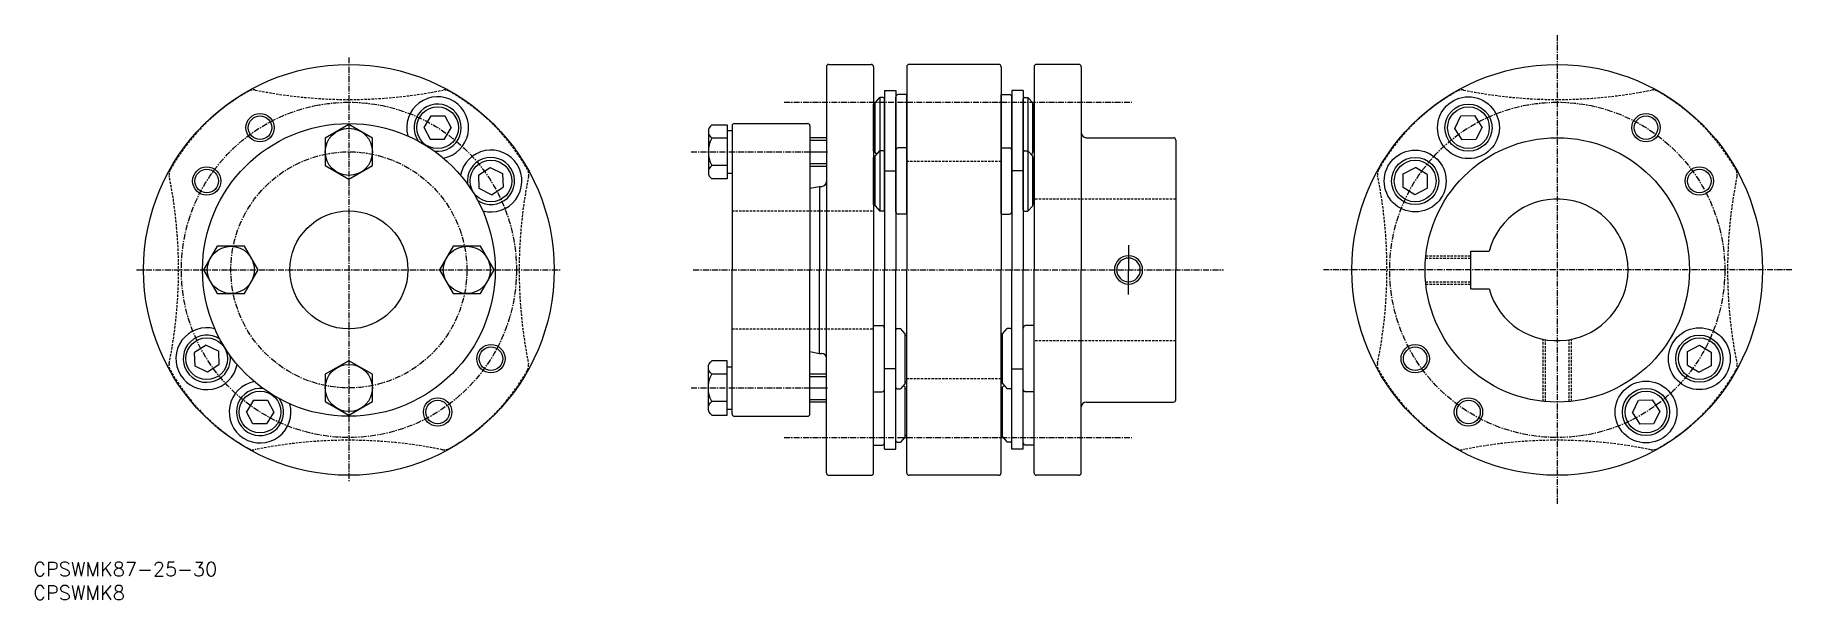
# Model space of a CAD drawing. Extents: x 45 to 417, y 37 to 157.
import ezdxf
from ezdxf.enums import TextEntityAlignment as Align

# ---------------------------------------------------------------- set-up
doc = ezdxf.new("R2010")
doc.units = 0
doc.linetypes.add('CENTER', pattern=[2, 1.25, -0.25, 0.25, -0.25])
doc.linetypes.add('DASHED', pattern=[0.75, 0.5, -0.25])
doc.layers.get('0').update_dxf_attribs({"linetype": 'CONTINUOUS'})
doc.layers.add('CENTER', color=1, linetype='CENTER')
doc.styles.get("Standard").update_dxf_attribs({"font": 'txt.shx', "bigfont": 'extfont.shx'})

# ---------------------------------------------------------------- blocks, each defined once
blk = doc.blocks.new('FB16')
at = {"color": 0}
for p, q in [((0, 5.773505), (-5.000002, 2.886753)), ((5.000002, 2.886753), (0, 5.773505)), ((-5.000002, 2.886753), (-5.000002, -2.886753)), ((5.000002, -2.886753), (5.000002, 2.886753)), ((-5.000002, -2.886753), (0, -5.773505)), ((0, -5.773505), (5.000002, -2.886753))]:
    blk.add_line(p, q, dxfattribs=at)
blk.add_circle((0, 0), 5, dxfattribs=at)
blk = doc.blocks.new('B016')
at = {"color": 0}
for p, q in [((-4, 4.32), (-4, -4.32)), ((-3.293206, 5.75), (0, 5.75)), ((0, 5.75), (0, -5.75)), ((0, 2.89), (-3.293206, 2.89)), ((0, -2.89), (-3.293206, -2.89)), ((0, -5.75), (-3.293206, -5.75))]:
    blk.add_line(p, q, dxfattribs=at)
for centre, radius, start, end in [((-2.2, 4.32), 1.8, 127.397187, 232.602813), ((2.261839, 0), 6.261839, 152.514396, 207.485604), ((-2.2, -4.32), 1.8, 127.397187, 232.602813)]:
    blk.add_arc(centre, radius, start, end, dxfattribs=at)

msp = doc.modelspace()

# ---------------------------------------------------------------- linework, layer by layer
at = {"color": 7, "linetype": 'CONTINUOUS'}
for p, q in [((212.82, 150.17), (212.82, 107.17)), ((213.32, 150.67), (222.32, 150.67)), ((222.82, 150.17), (222.82, 107.17)), ((229.82, 150.17), (229.82, 107.17)), ((249.32, 150.67), (230.32, 150.67)), ((249.82, 150.17), (249.82, 107.17)), ((256.82, 150.17), (256.82, 107.17)), ((266.32, 150.67), (257.32, 150.67)), ((266.82, 150.17), (266.82, 107.17)), ((225.12, 145.17), (225.12, 107.17)), ((225.12, 145.17), (227.52, 145.17)), ((227.52, 145.17), (227.52, 107.17)), ((252.12, 145.17), (252.12, 107.17)), ((254.52, 145.17), (252.12, 145.17)), ((254.52, 145.17), (254.52, 107.17)), ((222.82, 132.28), (222.82, 142.28)), ((223.12, 142.28), (222.82, 142.28)), ((223.12, 142.53), (224.12, 143.68)), ((223.12, 132.03), (223.12, 142.53)), ((223.12, 132.28), (223.12, 142.28)), ((224.12, 143.68), (224.12, 130.88)), ((224.82, 143.68), (224.12, 143.68)), ((225.12, 131.18), (225.12, 143.38)), ((227.52, 130.78), (227.52, 143.78)), ((229.82, 144.28), (228.02, 144.28)), ((229.82, 130.28), (229.82, 144.28)), ((249.82, 130.28), (249.82, 144.28)), ((249.82, 144.28), (251.62, 144.28)), ((252.12, 130.78), (252.12, 143.78)), ((254.52, 131.18), (254.52, 143.38)), ((254.82, 143.68), (255.52, 143.68)), ((255.52, 143.68), (255.52, 130.88)), ((256.52, 142.53), (255.52, 143.68)), ((256.52, 132.03), (256.52, 142.53)), ((256.52, 132.28), (256.52, 142.28)), ((256.52, 142.28), (256.82, 142.28)), ((256.82, 132.28), (256.82, 142.28)), ((127.56, 137.34), (129.05, 139.81)), ((129.05, 139.81), (131.97, 139.81)), ((131.97, 139.81), (133.33, 137.22)), ((193.32, 138.17), (208.82, 138.17)), ((345.97, 137.14), (347.25, 139.76)), ((347.25, 139.76), (350.17, 139.85)), ((351.73, 137.42), (350.17, 139.85)), ((128.9, 134.8), (127.56, 137.34)), ((131.84, 134.75), (128.87, 134.75)), ((131.84, 134.75), (133.33, 137.22)), ((191.82, 136.67), (192.82, 136.67)), ((192.82, 137.67), (192.82, 107.17)), ((209.32, 137.67), (209.32, 107.17)), ((209.32, 134.62), (212.82, 134.62)), ((267.82, 135.17), (286.32, 135.17)), ((286.82, 134.67), (286.82, 107.17)), ((347.53, 134.71), (345.97, 137.14)), ((350.4, 134.8), (347.53, 134.71)), ((351.73, 137.42), (350.43, 134.75)), ((209.32, 132.17), (213.02, 132.17)), ((222.82, 132.28), (223.12, 132.28)), ((222.82, 120.99), (222.82, 130.99)), ((223.12, 130.99), (222.82, 130.99)), ((223.12, 131.24), (224.12, 132.39)), ((223.12, 132.03), (223.46, 131.63)), ((223.12, 120.74), (223.12, 131.24)), ((223.12, 120.99), (223.12, 130.99)), ((224.12, 132.39), (224.12, 119.59)), ((224.82, 132.39), (224.12, 132.39)), ((225.12, 119.89), (225.12, 132.09)), ((227.52, 119.49), (227.52, 132.49)), ((229.82, 132.99), (228.02, 132.99)), ((229.82, 118.99), (229.82, 132.99)), ((249.82, 118.99), (249.82, 132.99)), ((249.82, 132.99), (251.62, 132.99)), ((252.12, 119.49), (252.12, 132.49)), ((254.52, 119.89), (254.52, 132.09)), ((254.82, 132.39), (255.52, 132.39)), ((256.52, 131.24), (255.52, 132.39)), ((255.52, 132.39), (255.52, 119.59)), ((256.52, 132.03), (256.17, 131.63)), ((256.82, 132.28), (256.52, 132.28)), ((256.52, 120.74), (256.52, 131.24)), ((256.52, 120.99), (256.52, 130.99)), ((256.52, 130.99), (256.82, 130.99)), ((256.82, 120.99), (256.82, 130.99)), ((139.17, 127.3), (141.6, 128.87)), ((139.26, 124.44), (139.17, 127.3)), ((141.6, 128.87), (144.22, 127.59)), ((144.22, 127.59), (144.31, 124.67)), ((191.82, 127.67), (192.82, 127.67)), ((209.32, 129.72), (212.82, 129.72)), ((225.12, 128.14), (227.52, 128.14)), ((254.52, 128.14), (252.12, 128.14)), ((335.03, 127.51), (337.61, 128.87)), ((335.03, 124.59), (335.03, 127.51)), ((340.08, 127.38), (337.61, 128.87)), ((340.08, 127.38), (340.08, 124.41)), ((141.89, 123.1), (139.22, 124.41)), ((141.89, 123.1), (144.31, 124.67)), ((209.32, 124.49), (211.32, 124.86)), ((211.32, 124.86), (211.32, 107.17)), ((211.32, 124.86), (211.82, 124.86)), ((337.5, 123.1), (335.03, 124.59)), ((340.04, 124.44), (337.5, 123.1)), ((222.82, 120.99), (223.12, 120.99)), ((223.12, 120.74), (224.12, 119.59)), ((224.82, 119.59), (224.12, 119.59)), ((254.82, 119.59), (255.52, 119.59)), ((256.52, 120.74), (255.52, 119.59)), ((256.82, 120.99), (256.52, 120.99)), ((229.82, 118.99), (228.02, 118.99)), ((249.82, 118.99), (251.62, 118.99)), ((276.82, 112.4), (276.82, 107.17)), ((349.36, 103.17), (349.36, 111.17)), ((349.36, 111.17), (353.21, 111.17)), ((192.82, 76.67), (192.82, 107.17)), ((209.32, 76.67), (209.32, 107.17)), ((211.32, 89.49), (211.32, 107.17)), ((212.82, 64.17), (212.82, 107.17)), ((222.82, 64.17), (222.82, 107.17)), ((225.12, 69.17), (225.12, 107.17)), ((227.52, 69.17), (227.52, 107.17)), ((229.82, 64.17), (229.82, 107.17)), ((249.82, 64.17), (249.82, 107.17)), ((252.12, 69.17), (252.12, 107.17)), ((254.52, 69.17), (254.52, 107.17)), ((256.82, 64.17), (256.82, 107.17)), ((266.82, 64.17), (266.82, 107.17)), ((276.82, 101.95), (276.82, 107.17)), ((286.82, 79.67), (286.82, 107.17)), ((349.36, 103.17), (353.21, 103.17)), ((222.82, 81.36), (222.82, 95.36)), ((222.82, 95.36), (224.62, 95.36)), ((225.12, 81.86), (225.12, 94.86)), ((227.52, 82.26), (227.52, 94.46)), ((227.82, 94.76), (228.52, 94.76)), ((229.52, 93.61), (228.52, 94.76)), ((229.52, 83.11), (229.52, 93.61)), ((229.52, 83.36), (229.52, 93.36)), ((229.52, 93.36), (229.82, 93.36)), ((229.82, 83.36), (229.82, 93.36)), ((249.82, 83.36), (249.82, 93.36)), ((250.12, 93.36), (249.82, 93.36)), ((250.12, 93.61), (251.12, 94.76)), ((250.12, 83.11), (250.12, 93.61)), ((250.12, 83.36), (250.12, 93.36)), ((251.82, 94.76), (251.12, 94.76)), ((252.12, 82.26), (252.12, 94.46)), ((254.52, 81.86), (254.52, 94.86)), ((256.82, 95.36), (255.02, 95.36)), ((256.82, 81.36), (256.82, 95.36)), ((81.39, 91.25), (78.96, 89.68)), ((79.05, 86.76), (78.96, 89.68)), ((81.39, 91.25), (84.06, 89.94)), ((84.01, 89.91), (84.1, 87.05)), ((209.32, 89.86), (211.32, 89.49)), ((211.32, 89.49), (211.82, 89.49)), ((395.24, 86.97), (395.24, 89.94)), ((395.29, 89.91), (397.82, 91.25)), ((397.82, 91.25), (400.3, 89.76)), ((400.3, 89.76), (400.29, 86.84)), ((81.68, 85.48), (79.05, 86.76)), ((84.1, 87.05), (81.68, 85.48)), ((191.82, 86.67), (192.82, 86.67)), ((227.52, 86.21), (225.12, 86.21)), ((252.12, 86.21), (254.52, 86.21)), ((395.24, 86.97), (397.71, 85.48)), ((400.29, 86.84), (397.71, 85.48)), ((209.32, 84.62), (212.82, 84.62)), ((209.32, 82.17), (213.02, 82.17)), ((222.82, 70.07), (222.82, 84.07)), ((225.12, 70.57), (225.12, 83.57)), ((227.52, 70.97), (227.52, 83.17)), ((227.82, 81.96), (228.52, 81.96)), ((229.52, 83.11), (228.52, 81.96)), ((229.52, 82.32), (229.17, 82.72)), ((229.82, 83.36), (229.52, 83.36)), ((229.52, 71.82), (229.52, 82.32)), ((229.52, 72.07), (229.52, 82.07)), ((229.52, 82.07), (229.82, 82.07)), ((229.82, 72.07), (229.82, 82.07)), ((249.82, 83.36), (250.12, 83.36)), ((249.82, 72.07), (249.82, 82.07)), ((250.12, 82.07), (249.82, 82.07)), ((250.12, 83.11), (251.12, 81.96)), ((250.12, 82.32), (250.46, 82.72)), ((250.12, 71.82), (250.12, 82.32)), ((250.12, 72.07), (250.12, 82.07)), ((251.82, 81.96), (251.12, 81.96)), ((252.12, 70.97), (252.12, 83.17)), ((254.52, 70.57), (254.52, 83.57)), ((256.82, 70.07), (256.82, 84.07)), ((91.43, 79.6), (89.94, 77.13)), ((91.43, 79.6), (94.4, 79.59)), ((94.37, 79.55), (95.71, 77.01)), ((209.32, 79.72), (212.82, 79.72)), ((222.82, 81.36), (224.62, 81.36)), ((256.82, 81.36), (255.02, 81.36)), ((267.82, 79.17), (286.32, 79.17)), ((383.59, 76.92), (384.9, 79.59)), ((384.92, 79.55), (387.79, 79.64)), ((387.79, 79.64), (389.36, 77.21)), ((91.3, 74.54), (89.94, 77.13)), ((94.22, 74.54), (91.3, 74.54)), ((95.71, 77.01), (94.22, 74.54)), ((191.82, 77.67), (192.82, 77.67)), ((193.32, 76.17), (208.82, 76.17)), ((383.59, 76.92), (385.16, 74.5)), ((388.08, 74.59), (385.16, 74.5)), ((389.36, 77.21), (388.08, 74.59)), ((229.52, 71.82), (228.52, 70.67)), ((229.82, 72.07), (229.52, 72.07)), ((249.82, 72.07), (250.12, 72.07)), ((250.12, 71.82), (251.12, 70.67)), ((222.82, 70.07), (224.62, 70.07)), ((225.12, 69.17), (227.52, 69.17)), ((227.82, 70.67), (228.52, 70.67)), ((251.82, 70.67), (251.12, 70.67)), ((254.52, 69.17), (252.12, 69.17)), ((256.82, 70.07), (255.02, 70.07)), ((213.32, 63.67), (222.32, 63.67)), ((249.32, 63.67), (230.32, 63.67)), ((266.32, 63.67), (257.32, 63.67))]:
    msp.add_line(p, q, dxfattribs=at)
at = {"color": 3, "linetype": 'DASHED'}
for p, q in [((229.82, 130.17), (249.82, 130.17)), ((192.82, 119.67), (222.82, 119.67)), ((286.82, 122.17), (256.82, 122.17)), ((339.77, 109.67), (349.36, 109.67)), ((339.82, 110.17), (349.36, 110.17)), ((339.77, 104.67), (349.36, 104.67)), ((339.82, 104.17), (349.36, 104.17)), ((192.82, 94.67), (222.82, 94.67)), ((286.82, 92.17), (256.82, 92.17)), ((364.66, 79.34), (364.66, 92.48)), ((365.16, 79.29), (365.16, 92.38)), ((370.16, 79.29), (370.16, 92.38)), ((370.66, 79.34), (370.66, 92.48)), ((229.82, 84.17), (249.82, 84.17))]:
    msp.add_line(p, q, dxfattribs=at)
at = {"color": 7, "linetype": 'CONTINUOUS'}
for points in [[(212.82, 135.17), (209.32, 135.17)], [(209.32, 129.17), (212.82, 129.17)], [(209.32, 85.17), (212.82, 85.17)], [(212.82, 79.17), (209.32, 79.17)]]:
    msp.add_lwpolyline(points, dxfattribs=at)
for centre, radius in [((111.64, 107.17), 43.5), ((367.66, 107.17), 43.5), ((130.45, 137.28), 4.42), ((348.85, 137.28), 6.55), ((348.85, 137.28), 5), ((348.85, 137.28), 4.42), ((111.64, 107.17), 31), ((92.82, 137.28), 3), ((92.82, 137.28), 2.5), ((386.47, 137.28), 3), ((386.47, 137.28), 2.5), ((367.66, 107.17), 28), ((141.74, 125.99), 4.42), ((337.56, 125.99), 6.55), ((337.56, 125.99), 5), ((337.56, 125.99), 4.42), ((81.53, 125.99), 3), ((81.53, 125.99), 2.5), ((397.77, 125.99), 3), ((397.77, 125.99), 2.5), ((111.64, 107.17), 12.5), ((397.77, 88.36), 6.55), ((397.77, 88.36), 5), ((81.53, 88.36), 4.42), ((141.74, 88.36), 3), ((141.74, 88.36), 2.5), ((337.56, 88.36), 3), ((337.56, 88.36), 2.5), ((397.77, 88.36), 4.42), ((386.47, 77.07), 6.55), ((386.47, 77.07), 5), ((92.82, 77.07), 4.42), ((130.45, 77.07), 3), ((130.45, 77.07), 2.5), ((348.85, 77.07), 3), ((348.85, 77.07), 2.5), ((386.47, 77.07), 4.42)]:
    msp.add_circle(centre, radius, dxfattribs=at)
for centre, radius, start, end in [((213.32, 150.17), 0.5, 90, 180), ((222.32, 150.17), 0.5, 0, 90), ((230.32, 150.17), 0.5, 90, 180), ((249.32, 150.17), 0.5, 0, 90), ((257.32, 150.17), 0.5, 90, 180), ((266.32, 150.17), 0.5, 0, 90), ((130.45, 137.28), 6.55, 280.6308, 195.3692), ((130.45, 137.28), 5, 262.0233, 213.9767), ((224.82, 143.38), 0.3, 0, 90), ((228.02, 143.78), 0.5, 90, 180), ((251.62, 143.78), 0.5, 0, 90), ((254.82, 143.38), 0.3, 90, 180), ((193.32, 137.67), 0.5, 90, 180), ((208.82, 137.67), 0.5, 0, 90), ((267.82, 136.17), 1, 180, 270), ((286.32, 134.67), 0.5, 0, 90), ((141.74, 125.99), 6.55, 254.6308, 169.3692), ((141.74, 125.99), 5, 236.0233, 187.9767), ((224.82, 132.09), 0.3, 0, 90), ((228.02, 132.49), 0.5, 90, 180), ((251.62, 132.49), 0.5, 0, 90), ((254.82, 132.09), 0.3, 90, 180), ((211.82, 125.86), 1, 270, 0), ((224.82, 119.89), 0.3, 270, 0), ((228.02, 119.49), 0.5, 180, 270), ((251.62, 119.49), 0.5, 270, 0), ((254.82, 119.89), 0.3, 180, 270), ((367.66, 107.17), 15, 195.466, 164.534), ((276.82, 107.17), 3, 0, 180), ((276.82, 107.17), 2.5, 0, 180), ((276.82, 107.17), 3, 180, 0), ((276.82, 107.17), 2.5, 180, 0), ((81.53, 88.36), 6.55, 74.6308, 349.3692), ((81.53, 88.36), 5, 56.0233, 7.9767), ((224.62, 94.86), 0.5, 0, 90), ((227.82, 94.46), 0.3, 90, 180), ((251.82, 94.46), 0.3, 0, 90), ((255.02, 94.86), 0.5, 90, 180), ((211.82, 88.49), 1, 0, 90), ((92.82, 77.07), 6.55, 100.6308, 15.3692), ((92.82, 77.07), 5, 82.0233, 33.9767), ((227.82, 82.26), 0.3, 180, 270), ((251.82, 82.26), 0.3, 270, 0), ((224.62, 81.86), 0.5, 270, 0), ((255.02, 81.86), 0.5, 180, 270), ((267.82, 78.17), 1, 90, 180), ((286.32, 79.67), 0.5, 270, 0), ((193.32, 76.67), 0.5, 180, 270), ((208.82, 76.67), 0.5, 270, 0), ((227.82, 70.97), 0.3, 180, 270), ((251.82, 70.97), 0.3, 270, 0), ((224.62, 70.57), 0.5, 270, 0), ((255.02, 70.57), 0.5, 180, 270), ((213.32, 64.17), 0.5, 180, 270), ((222.32, 64.17), 0.5, 270, 0), ((230.32, 64.17), 0.5, 180, 270), ((249.32, 64.17), 0.5, 270, 0), ((257.32, 64.17), 0.5, 180, 270), ((266.32, 64.17), 0.5, 270, 0)]:
    msp.add_arc(centre, radius, start, end, dxfattribs=at)
at = {"color": 3, "linetype": 'DASHED'}
for centre, radius, start, end in [((91.4, 143.29), 2, 78.5159, 119.2603), ((111.71, 243.25), 100, 258.5159, 281.4231), ((131.91, 143.27), 2, 60.6787, 101.4231), ((347.43, 143.29), 2, 78.5159, 119.2603), ((367.73, 243.25), 100, 258.5159, 281.4231), ((387.94, 143.27), 2, 60.6787, 101.4231), ((111.64, 107.17), 43.4, 119.2603, 150.6787), ((111.64, 107.17), 43.4, 29.2603, 60.6787), ((367.66, 107.17), 43.4, 119.2603, 150.6787), ((367.66, 107.17), 43.4, 29.2603, 60.6787), ((75.54, 127.45), 2, 150.6787, 191.4231), ((-24.44, 107.25), 100, 348.5159, 11.4231), ((247.71, 107.1), 100, 168.5159, 191.4231), ((147.75, 127.41), 2, 348.5159, 29.2603), ((331.57, 127.45), 2, 150.6787, 191.4231), ((231.59, 107.25), 100, 348.5159, 11.4231), ((503.74, 107.1), 100, 168.5159, 191.4231), ((403.78, 127.41), 2, 348.5159, 29.2603), ((75.52, 86.94), 2, 168.5159, 209.2603), ((111.64, 107.17), 43.4, 209.2603, 240.6787), ((111.64, 107.17), 43.4, 299.2603, 330.6787), ((147.73, 86.9), 2, 330.6787, 11.4231), ((331.54, 86.94), 2, 168.5159, 209.2603), ((367.66, 107.17), 43.4, 209.2603, 240.6787), ((367.66, 107.17), 43.4, 299.2603, 330.6787), ((403.76, 86.9), 2, 330.6787, 11.4231), ((111.56, -28.9), 100, 78.5159, 101.4231), ((367.59, -28.9), 100, 78.5159, 101.4231), ((91.36, 71.08), 2, 240.6787, 281.4231), ((131.87, 71.06), 2, 258.5159, 299.2603), ((347.39, 71.08), 2, 240.6787, 281.4231), ((387.9, 71.06), 2, 258.5159, 299.2603)]:
    msp.add_arc(centre, radius, start, end, dxfattribs=at)
at = {"layer": 'CENTER', "color": 1, "linetype": 'CENTER'}
for p, q in [((367.66, 156.88), (367.66, 57.47)), ((111.64, 152.17), (111.64, 62.17)), ((203.88, 142.67), (277.54, 142.67)), ((184.13, 132.17), (213.02, 132.17)), ((66.64, 107.17), (156.64, 107.17)), ((184.62, 107.17), (296.96, 107.17)), ((417.37, 107.17), (317.96, 107.17)), ((184.13, 82.17), (213.02, 82.17)), ((203.88, 71.67), (277.54, 71.67))]:
    msp.add_line(p, q, dxfattribs=at)
for centre, radius in [((111.64, 107.17), 35.5), ((367.66, 107.17), 35.5), ((111.64, 107.17), 25)]:
    msp.add_circle(centre, radius, dxfattribs=at)

# ---------------------------------------------------------------- block references
at = {"color": 7, "linetype": 'CONTINUOUS'}
for name, p in [('FB16', (111.64, 132.17)), ('B016', (191.82, 132.17))]:
    msp.add_blockref(name, p, dxfattribs=at)
for p, rotation in [((86.64, 107.17), 90), ((136.64, 107.17), 270), ((111.64, 82.17), 180)]:
    msp.add_blockref('FB16', p, dxfattribs=dict(at, rotation=rotation))
at = {"color": 7, "linetype": 'CONTINUOUS', "xscale": -1, "rotation": 180}
msp.add_blockref('B016', (191.82, 82.17), dxfattribs=at)

# ---------------------------------------------------------------- texts
at = {"color": 7, "linetype": 'CONTINUOUS'}
for s, p in [('CPSWMK87-25-30', (44.78, 43.8)), ('CPSWMK8', (44.78, 38.8))]:
    msp.add_text(s, height=3, dxfattribs=at).set_placement(p, align=Align.MIDDLE_LEFT)

doc.saveas('drawing.dxf')
